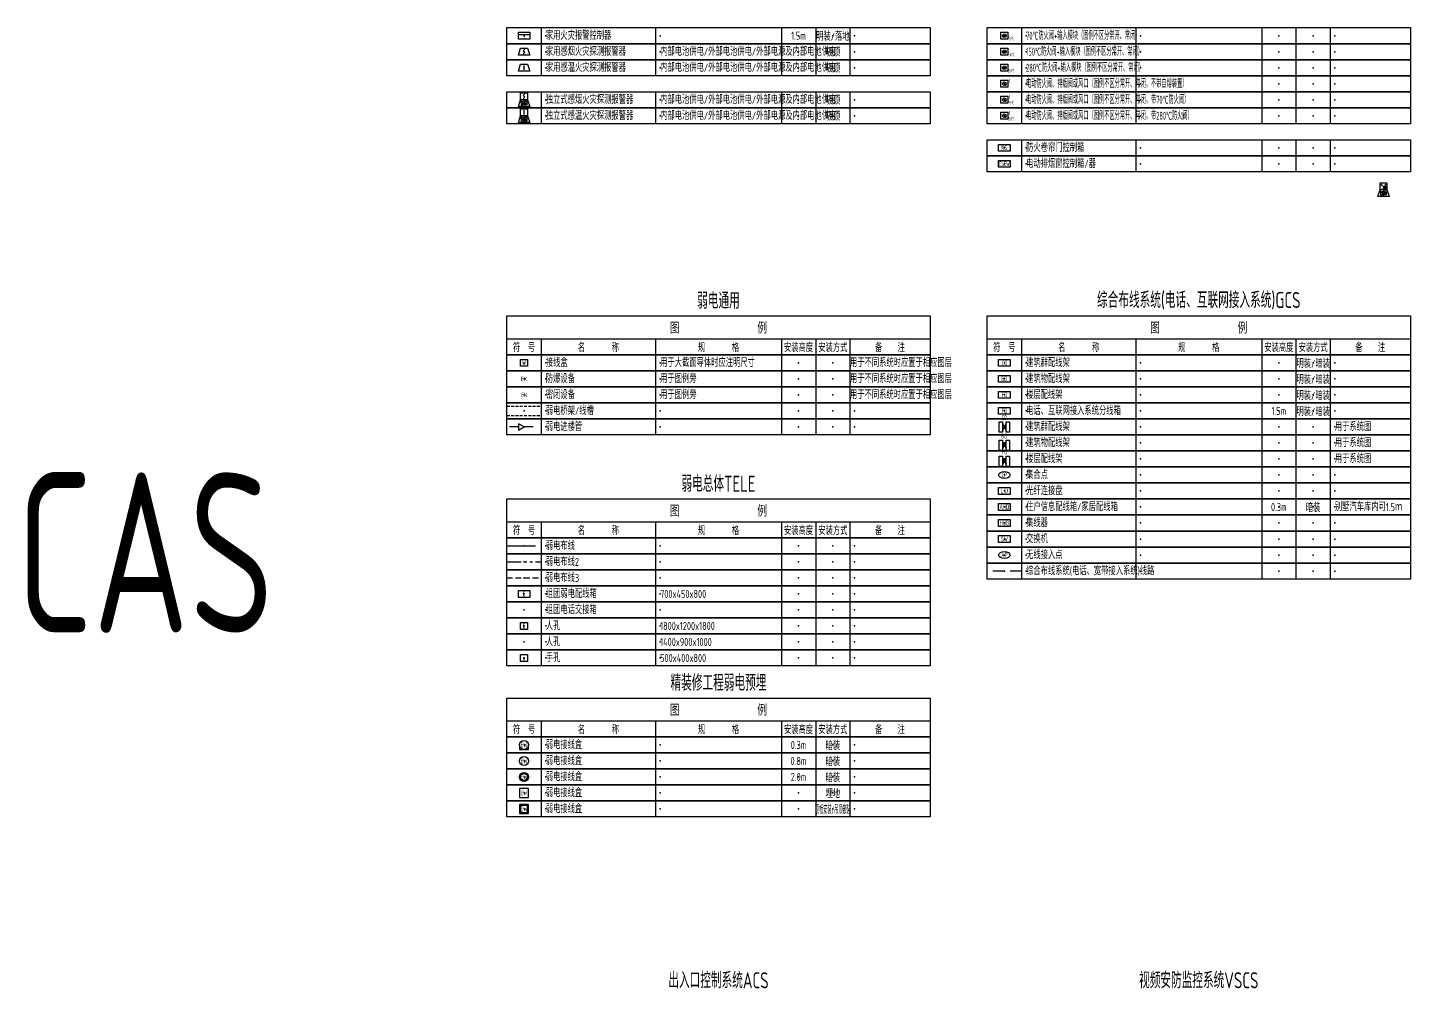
# Model space of a CAD drawing. Header units: millimetres. Extents: x -1582620 to 4754388, y -184455 to 3397362.
# Drawn here: x -713662 to -653207, y 23373 to 65362 of the extents above; entities that cross this region are included whole.
import ezdxf
from ezdxf.enums import TextEntityAlignment as Align

# ---------------------------------------------------------------- set-up
doc = ezdxf.new("R2010")
doc.units = ezdxf.units.MM
doc.header["$LTSCALE"] = 1000
doc.header["$MEASUREMENT"] = 0
for name, pattern in [('DASHED', [0.75, 0.5, -0.25]), ('HIDDEN', [0.375, 0.25, -0.125]), ('HIDDEN2', [0.1875, 0.125, -0.0625]), ('PHANTOM', [2.5, 1.25, -0.25, 0.25, -0.25, 0.25, -0.25]), ('PHANTOM2', [1.25, 0.625, -0.125, 0.125, -0.125, 0.125, -0.125])]:
    doc.linetypes.add(name, pattern=pattern)
for name, color, linetype in [('E-FAS-DEVC', 3, 'Continuous'), ('E-GCS-EQPM', 3, 'Continuous'), ('E-GCS-WIRE', 4, 'DASHED'), ('E-REQU-EMBD', 90, 'Continuous'), ('E-TELE-CMTB', 3, 'HIDDEN2'), ('E-TELE-DEVC', 3, 'Continuous'), ('E-TELE-EQPM', 3, 'Continuous'), ('E-TELE-WELL', 42, 'Continuous'), ('E-TELE-WIRE', 4, 'PHANTOM'), ('E-TELE-WIRE2', 4, 'PHANTOM2'), ('E-TELE-WIRE3', 4, 'HIDDEN'), ('E-UNIV-DIAG', 2, 'Continuous'), ('E-UNIV-EL', 140, 'Continuous'), ('E-UNIV-NOTE', 6, 'Continuous')]:
    doc.layers.add(name, color=color, linetype=linetype)
doc.styles.add('TH-STYLE3', font='tssdeng.shx', dxfattribs={"width": 0.65, "bigfont": 'tssdchn.shx'})

# ---------------------------------------------------------------- blocks, each defined once
blk = doc.blocks.new('E-BKTS2')
for p, q in [((0, 0), (185, 0)), ((0, -7), (0, 0)), ((185, 0), (185, -7)), ((185, -7), (0, -7))]:
    blk.add_line(p, q)
at = {"linetype": 'Continuous'}
for p, q in [((15, 0), (15, -7)), ((65, 0), (65, -7)), ((120, 0), (120, -7)), ((135, 0), (135, -7)), ((150, 0), (150, -7))]:
    blk.add_line(p, q, dxfattribs=at)
for p in [(7.5, -3.5), (17, -3.5), (67, -3.5), (127.5, -3.5), (142.5, -3.5), (152, -3.5)]:
    blk.add_point(p, dxfattribs=at)
blk = doc.blocks.new('E-BESITE01')
blk.add_lwpolyline([(-2.5, -1.5), (-2.5, 1.5), (2.5, 1.5), (2.5, -1.5)], close=True)
at = {"layer": 'E-UNIV-EL', "style": 'TH-STYLE3', "width": 0.7}
blk.add_attdef('BOX', text='', height=2, dxfattribs=at).set_placement((0, 0), align=Align.MIDDLE)
blk = doc.blocks.new('E-BESITE11')
blk.add_lwpolyline([(-1.5, -1.5), (-1.5, 1.5), (1.5, 1.5), (1.5, -1.5)], close=True)
at = {"layer": 'E-UNIV-EL', "style": 'TH-STYLE3', "width": 0.7}
blk.add_attdef('FUNCTION', text='', height=2, dxfattribs=at).set_placement((0, 0), align=Align.MIDDLE)
blk = doc.blocks.new('E-BESITE11-1')
blk.add_lwpolyline([(-1.5, -1.5), (-1.5, 1.5), (1.5, 1.5), (1.5, -1.5)], close=True)
at = {"layer": 'E-UNIV-EL', "style": 'TH-STYLE3', "width": 0.7}
blk.add_attdef('FUNCTION', text='', height=2, dxfattribs=at).set_placement((0, 0), align=Align.MIDDLE)
blk = doc.blocks.new('E-BKTS1')
blk.add_line((0, -10), (185, -10))
at = {"linetype": 'Continuous'}
for p, q in [((15, -10), (15, -17)), ((65, -10), (65, -17)), ((120, -10), (120, -17)), ((135, -10), (135, -17)), ((150, -10), (150, -17))]:
    blk.add_line(p, q, dxfattribs=at)
blk.add_lwpolyline([(0, 0), (185, 0), (185, -17), (0, -17)], close=True)
at = {"layer": 'E-UNIV-NOTE', "style": 'TH-STYLE3', "width": 0.7}
for s, height, p in [('图                例', 5, (92.5, -5)), ('安装高度', 3.5, (127.5, -13.5)), ('安装方式', 3.5, (142.5, -13.5))]:
    blk.add_text(s, height=height, dxfattribs=at).set_placement(p, align=Align.MIDDLE)
at = {"layer": 'E-UNIV-NOTE', "linetype": 'Continuous', "style": 'TH-STYLE3', "width": 0.7}
for s, p in [('符  号', (7.5, -13.5)), ('名       称', (40, -13.5)), ('规       格', (92.5, -13.5)), ('备    注', (167.5, -13.5))]:
    blk.add_text(s, height=3.5, dxfattribs=at).set_placement(p, align=Align.MIDDLE)
blk = doc.blocks.new('E-BTELE90')
blk.add_lwpolyline([(-2, 0), (-2, -2), (2, -2), (2, 0)])
blk.add_circle((0, 0), 2)
at = {"layer": 'E-UNIV-EL', "style": 'TH-STYLE3', "width": 0.7}
blk.add_attdef('SOCKET', text='', height=2, dxfattribs=at).set_placement((0, 0), align=Align.MIDDLE)
blk = doc.blocks.new('E-BTELE91')
blk.add_circle((0, 0), 2)
at = {"layer": 'E-UNIV-EL', "style": 'TH-STYLE3', "width": 0.7}
blk.add_attdef('SOCKET', text='', height=2, dxfattribs=at).set_placement((0, 0), align=Align.MIDDLE)
blk = doc.blocks.new('E-BTELE91-1')
blk.add_circle((0, 0), 2)
at = {"layer": 'E-UNIV-EL'}
blk.add_circle((0, 0), 1.5, dxfattribs=at)
at = {"layer": 'E-UNIV-EL', "style": 'TH-STYLE3', "width": 0.7}
blk.add_attdef('SOCKET', text='', height=2, dxfattribs=at).set_placement((0, 0), align=Align.MIDDLE)
blk = doc.blocks.new('E-BTELE91-2')
blk.add_lwpolyline([(-2, 2), (-2, -2), (2, -2), (2, 2)], close=True)
at = {"layer": 'E-UNIV-EL', "style": 'TH-STYLE3', "width": 0.6}
blk.add_attdef('SOCKET', text='', height=2, dxfattribs=at).set_placement((0, 0), align=Align.MIDDLE)
blk = doc.blocks.new('E-BTELE91-3')
blk.add_lwpolyline([(-2, 2), (-2, -2), (2, -2), (2, 2)], close=True)
at = {"layer": 'E-UNIV-EL'}
blk.add_lwpolyline([(-1.5, 1.5), (-1.5, -1.5), (1.5, -1.5), (1.5, 1.5)], close=True, dxfattribs=at)
at = {"layer": 'E-UNIV-EL', "style": 'TH-STYLE3', "width": 0.7}
blk.add_attdef('SOCKET', text='', height=2, dxfattribs=at).set_placement((0, 0), align=Align.MIDDLE)
blk = doc.blocks.new('E-BCABLE01')
for p, q in [((0, 0), (2, 0)), ((3.2, 0), (5.2, 0))]:
    blk.add_line(p, q)
blk.add_lwpolyline([(3.2, -0.69), (3.2, 0.69), (2, 0)], close=True)
blk = doc.blocks.new('E-BGC001')
blk.add_lwpolyline([(-2.5, -1.5), (-2.5, 1.5), (2.5, 1.5), (2.5, -1.5)], close=True)
at = {"layer": 'E-UNIV-EL', "style": 'TH-STYLE3', "width": 0.7}
blk.add_attdef('BOX', text='', height=2, dxfattribs=at).set_placement((0, 0), align=Align.MIDDLE)
blk = doc.blocks.new('E-BGC002')
blk.add_lwpolyline([(-2.5, -1.5), (-2.5, 1.5), (2.5, 1.5), (2.5, -1.5)], close=True)
at = {"layer": 'E-UNIV-EL', "style": 'TH-STYLE3', "width": 0.7}
blk.add_attdef('BOX', text='', height=2, dxfattribs=at).set_placement((0, 0), align=Align.MIDDLE)
blk = doc.blocks.new('E-BGC003')
blk.add_lwpolyline([(-2.5, -1.5), (-2.5, 1.5), (2.5, 1.5), (2.5, -1.5)], close=True)
at = {"layer": 'E-UNIV-EL', "style": 'TH-STYLE3', "width": 0.7}
blk.add_attdef('BOX', text='', height=2, dxfattribs=at).set_placement((0, 0), align=Align.MIDDLE)
blk = doc.blocks.new('E-BGC012')
for p, q in [((-0.75, 1.5), (0.75, -1.5)), ((0.75, 1.5), (-0.75, -1.5))]:
    blk.add_line(p, q)
for points in [[(-0.75, -2.25), (-2.25, -2.25), (-2.25, 2.25), (-0.75, 2.25)], [(2.25, -2.25), (0.75, -2.25), (0.75, 2.25), (2.25, 2.25)]]:
    blk.add_lwpolyline(points, close=True)
at = {"layer": 'E-UNIV-EL', "style": 'TH-STYLE3', "width": 0.7}
blk.add_attdef('BOX', text='', height=2, dxfattribs=at).set_placement((0, 4), align=Align.MIDDLE)
blk = doc.blocks.new('E-BGC013')
for p, q in [((-0.75, 1.5), (0.75, -1.5)), ((0.75, 1.5), (-0.75, -1.5))]:
    blk.add_line(p, q)
for points in [[(-0.75, -2.25), (-2.25, -2.25), (-2.25, 2.25), (-0.75, 2.25)], [(2.25, -2.25), (0.75, -2.25), (0.75, 2.25), (2.25, 2.25)]]:
    blk.add_lwpolyline(points, close=True)
at = {"layer": 'E-UNIV-EL', "style": 'TH-STYLE3', "width": 0.7}
blk.add_attdef('BOX', text='', height=2, dxfattribs=at).set_placement((0, 4), align=Align.MIDDLE)
blk = doc.blocks.new('E-BGC021')
blk.add_lwpolyline([(-2.5, -1.5), (-2.5, 1.5), (2.5, 1.5), (2.5, -1.5)], close=True)
at = {"layer": 'E-UNIV-EL', "style": 'TH-STYLE3', "width": 0.7}
blk.add_attdef('BOX', text='', height=2, dxfattribs=at).set_placement((0, 0), align=Align.MIDDLE)
blk = doc.blocks.new('E-BGC022')
blk.add_lwpolyline([(-2.5, -1.5), (-2.5, 1.5), (2.5, 1.5), (2.5, -1.5)], close=True)
at = {"layer": 'E-UNIV-EL', "style": 'TH-STYLE3', "width": 0.7}
blk.add_attdef('BOX', text='', height=2, dxfattribs=at).set_placement((0, 0), align=Align.MIDDLE)
blk = doc.blocks.new('E-BGC023')
blk.add_ellipse((0, 0), major_axis=(-2.5, 0), ratio=0.6)
at = {"layer": 'E-UNIV-EL', "style": 'TH-STYLE3', "width": 0.7}
blk.add_attdef('BOX', text='', height=2, dxfattribs=at).set_placement((0, 0), align=Align.MIDDLE)
blk = doc.blocks.new('E-BGC004')
blk.add_ellipse((0, 0), major_axis=(-2.5, 0), ratio=0.6)
at = {"layer": 'E-UNIV-EL', "style": 'TH-STYLE3', "width": 0.7}
blk.add_attdef('BOX', text='', height=2, dxfattribs=at).set_placement((0, 0), align=Align.MIDDLE)
blk = doc.blocks.new('E-BGC006')
blk.add_lwpolyline([(-2.5, -1.5), (-2.5, 1.5), (2.5, 1.5), (2.5, -1.5)], close=True)
at = {"layer": 'E-UNIV-EL', "style": 'TH-STYLE3', "width": 0.7}
blk.add_attdef('BOX', text='', height=2, dxfattribs=at).set_placement((0, 0), align=Align.MIDDLE)
blk = doc.blocks.new('E-BGC005')
blk.add_lwpolyline([(-2.5, -1.5), (-2.5, 1.5), (2.5, 1.5), (2.5, -1.5)], close=True)
at = {"layer": 'E-UNIV-EL', "style": 'TH-STYLE3', "width": 0.7}
blk.add_attdef('BOX', text='', height=2, dxfattribs=at).set_placement((0, 0), align=Align.MIDDLE)
blk = doc.blocks.new('E-BS001')
blk.add_lwpolyline([(-1.5, -1.5), (-1.5, 1.5), (1.5, 1.5), (1.5, -1.5)], close=True)
at = {"layer": 'E-UNIV-EL', "style": 'TH-STYLE3', "width": 0.7}
blk.add_attdef('SOCKET', text='', height=2, dxfattribs=at).set_placement((0, 0), align=Align.MIDDLE)
blk = doc.blocks.new('E-BGC011')
for p, q in [((-0.75, 1.5), (0.75, -1.5)), ((0.75, 1.5), (-0.75, -1.5))]:
    blk.add_line(p, q)
for points in [[(-0.75, -2.25), (-2.25, -2.25), (-2.25, 2.25), (-0.75, 2.25)], [(2.25, -2.25), (0.75, -2.25), (0.75, 2.25), (2.25, 2.25)]]:
    blk.add_lwpolyline(points, close=True)
at = {"layer": 'E-UNIV-EL', "style": 'TH-STYLE3', "width": 0.7}
blk.add_attdef('BOX', text='', height=2, dxfattribs=at).set_placement((0, 4), align=Align.MIDDLE)
blk = doc.blocks.new('E-BFAS810')
blk.add_lwpolyline([(-2.5, -1.5), (-2.5, 1.5), (2.5, 1.5), (2.5, -1.5)], close=True)
at = {"layer": 'E-UNIV-EL', "style": 'TH-STYLE3', "width": 0.7}
blk.add_attdef('BOX', text='', height=2, dxfattribs=at).set_placement((0, 0), align=Align.MIDDLE)
blk = doc.blocks.new('E-BFAS711')
blk.add_lwpolyline([(-1.5, -1.5), (-1.5, 1.5), (1.5, 1.5), (1.5, -1.5)], close=True)
at = {"layer": 'E-UNIV-EL'}
blk.add_line((1, 0), (-1, 0), dxfattribs=at)
blk.add_circle((0, 0), 0.8, dxfattribs=at)
at = {"layer": 'E-UNIV-EL', "style": 'TH-STYLE3', "width": 0.5}
blk.add_attdef('F', text='', height=1.5, dxfattribs=at).set_placement((3, -1.25), align=Align.MIDDLE)
blk = doc.blocks.new('E-BFAS712')
blk.add_lwpolyline([(-1.5, -1.5), (-1.5, 1.5), (1.5, 1.5), (1.5, -1.5)], close=True)
at = {"layer": 'E-UNIV-EL'}
blk.add_line((1, 0), (-1, 0), dxfattribs=at)
blk.add_circle((0, 0), 0.8, dxfattribs=at)
at = {"layer": 'E-UNIV-EL', "style": 'TH-STYLE3', "width": 0.5}
blk.add_attdef('F', text='', height=1.5, dxfattribs=at).set_placement((3, -1.25), align=Align.MIDDLE)
blk = doc.blocks.new('E-BFAS730')
blk.add_lwpolyline([(-1.5, -1.5), (-1.5, 1.5), (1.5, 1.5), (1.5, -1.5)], close=True)
at = {"layer": 'E-UNIV-EL'}
blk.add_line((-0.71, 0.71), (0.71, -0.71), dxfattribs=at)
blk.add_circle((0, 0), 0.8, dxfattribs=at)
at = {"layer": 'E-UNIV-EL', "style": 'TH-STYLE3', "width": 0.5}
blk.add_attdef('F', text='', height=1.5, dxfattribs=at).set_placement((2.25, 1.25), align=Align.MIDDLE)
blk = doc.blocks.new('E-BFAS731')
blk.add_lwpolyline([(-1.5, -1.5), (-1.5, 1.5), (1.5, 1.5), (1.5, -1.5)], close=True)
at = {"layer": 'E-UNIV-EL'}
blk.add_line((-0.71, 0.71), (0.71, -0.71), dxfattribs=at)
blk.add_circle((0, 0), 0.8, dxfattribs=at)
at = {"layer": 'E-UNIV-EL', "style": 'TH-STYLE3', "width": 0.5}
for p in [(2.25, 1.25), (3, -1.25)]:
    blk.add_attdef('F', text='', height=1.5, dxfattribs=at).set_placement(p, align=Align.MIDDLE)
blk = doc.blocks.new('E-BFAS732')
blk.add_lwpolyline([(-1.5, -1.5), (-1.5, 1.5), (1.5, 1.5), (1.5, -1.5)], close=True)
at = {"layer": 'E-UNIV-EL'}
blk.add_line((-0.71, 0.71), (0.71, -0.71), dxfattribs=at)
blk.add_circle((0, 0), 0.8, dxfattribs=at)
at = {"layer": 'E-UNIV-EL', "style": 'TH-STYLE3', "width": 0.5}
for p in [(2.25, 1.25), (3, -1.25)]:
    blk.add_attdef('F', text='', height=1.5, dxfattribs=at).set_placement(p, align=Align.MIDDLE)
blk = doc.blocks.new('E-BFAS713')
blk.add_lwpolyline([(-1.5, -1.5), (-1.5, 1.5), (1.5, 1.5), (1.5, -1.5)], close=True)
at = {"layer": 'E-UNIV-EL'}
blk.add_line((1, 0), (-1, 0), dxfattribs=at)
blk.add_circle((0, 0), 0.8, dxfattribs=at)
at = {"layer": 'E-UNIV-EL', "style": 'TH-STYLE3', "width": 0.5}
blk.add_attdef('F', text='', height=1.5, dxfattribs=at).set_placement((3, -1.25), align=Align.MIDDLE)
blk = doc.blocks.new('E-BFAS060')
blk.add_lwpolyline([(-2.5, -1.5), (-2.5, 1.5), (2.5, 1.5), (2.5, -1.5)], close=True)
at = {"layer": 'E-UNIV-EL'}
blk.add_line((-2.5, 0.5), (2.5, 0.5), dxfattribs=at)
at = {"layer": 'E-UNIV-EL', "style": 'TH-STYLE3', "width": 0.7}
blk.add_attdef('F', text='', height=1.5, dxfattribs=at).set_placement((0, -0.5), align=Align.MIDDLE)
blk = doc.blocks.new('E-BFAS114')
blk.add_lwpolyline([(-2.5, -1.5), (-1.5, 1.5), (1.5, 1.5), (2.5, -1.5)], close=True)
at = {"layer": 'E-UNIV-EL'}
blk.add_lwpolyline([(0.35, 1.06), (-0.35, 0.35), (0.35, -0.35), (-0.35, -1.06)], dxfattribs=at)
blk = doc.blocks.new('E-BFAS124')
blk.add_lwpolyline([(-2.5, -1.5), (-1.5, 1.5), (1.5, 1.5), (2.5, -1.5)], close=True)
at = {"layer": 'E-UNIV-EL'}
blk.add_line((0, -1), (0, 1), dxfattribs=at)
at = {"layer": 'E-UNIV-EL', "const_width": 0.25}
blk.add_lwpolyline([(-0.125, -0.75, 1), (0.125, -0.75, 1)], format="xyb", close=True, dxfattribs=at)
blk = doc.blocks.new('E-BFAS115')
for points in [[(-2.5, -3), (-1.5, 0), (1.5, 0), (2.5, -3)], [(-1.5, 0), (-1.5, 3), (1.5, 3), (1.5, 0)]]:
    blk.add_lwpolyline(points, close=True)
at = {"layer": 'E-UNIV-EL'}
for p, q in [((0, 0), (0, -3)), ((-1.56, -0.5), (-0.24, -0.9)), ((-1.1, -1.5), (-1.56, -0.5)), ((-0.5, -1.5), (-1.3, -1.5)), ((-1.3, -1.5), (-1.3, -2.3)), ((-1.3, -2.3), (-0.5, -2.3)), ((-0.7, -1.5), (-0.24, -0.9)), ((-0.5, -1.5), (-0.5, -2.3)), ((0.6, -1.4), (0.6, -2.3)), ((1.2, -2.3), (0.6, -2.3)), ((1.2, -1.4), (1.2, -2.3))]:
    blk.add_line(p, q, dxfattribs=at)
blk.add_lwpolyline([(0.35, 2.56), (-0.35, 1.85), (0.35, 1.15), (-0.35, 0.44)], dxfattribs=at)
blk.add_circle((0.9, -1), 0.5, dxfattribs=at)
blk = doc.blocks.new('E-BFAS125')
for points in [[(-2.5, -3), (-1.5, 0), (1.5, 0), (2.5, -3)], [(-1.5, 0), (-1.5, 3), (1.5, 3), (1.5, 0)]]:
    blk.add_lwpolyline(points, close=True)
at = {"layer": 'E-UNIV-EL'}
for p, q in [((0, 0.5), (0, 2.5)), ((0, 0), (0, -3)), ((-1.56, -0.5), (-0.24, -0.9)), ((-1.1, -1.5), (-1.56, -0.5)), ((-0.5, -1.5), (-1.3, -1.5)), ((-1.3, -1.5), (-1.3, -2.3)), ((-1.3, -2.3), (-0.5, -2.3)), ((-0.7, -1.5), (-0.24, -0.9)), ((-0.5, -1.5), (-0.5, -2.3)), ((0.6, -1.4), (0.6, -2.3)), ((1.2, -2.3), (0.6, -2.3)), ((1.2, -1.4), (1.2, -2.3))]:
    blk.add_line(p, q, dxfattribs=at)
at = {"layer": 'E-UNIV-EL', "const_width": 0.25}
blk.add_lwpolyline([(-0.12, 0.75, 1), (0.12, 0.75, 1)], format="xyb", close=True, dxfattribs=at)
at = {"layer": 'E-UNIV-EL'}
blk.add_circle((0.9, -1), 0.5, dxfattribs=at)
blk = doc.blocks.new('E-BFAS330')
blk.add_lwpolyline([(-2.5, -1.5), (-1.5, 1.5), (1.5, 1.5), (2.5, -1.5)], close=True)
at = {"layer": 'E-UNIV-EL'}
for p, q in [((-1.56, 1), (-0.24, 0.6)), ((-1.1, 0), (-1.56, 1)), ((-0.5, 0), (-1.3, 0)), ((-1.3, 0), (-1.3, -0.8)), ((-0.7, 0), (-0.24, 0.6)), ((-0.5, 0), (-0.5, -0.8)), ((0, 1.5), (0, -1.5)), ((0.6, 0.1), (0.6, -0.8)), ((1.2, 0.1), (1.2, -0.8)), ((-1.3, -0.8), (-0.5, -0.8)), ((1.2, -0.8), (0.6, -0.8))]:
    blk.add_line(p, q, dxfattribs=at)
blk.add_circle((0.9, 0.5), 0.5, dxfattribs=at)
blk = doc.blocks.new('E-BFAS212')
blk.add_lwpolyline([(-1.5, -1.5), (-1.5, 1.5), (1.5, 1.5), (1.5, -1.5)], close=True)
at = {"layer": 'E-UNIV-EL'}
blk.add_line((0, 0), (0, -1), dxfattribs=at)
for radius in [0.5, 0.25]:
    blk.add_circle((0.75, -0.5), radius, dxfattribs=at)
blk.add_arc((0, 1), 1, 180, 0, dxfattribs=at)
blk = doc.blocks.new('E-BFAS820')
blk.add_lwpolyline([(-2.5, -1.5), (-2.5, 1.5), (2.5, 1.5), (2.5, -1.5)], close=True)
at = {"layer": 'E-UNIV-EL', "style": 'TH-STYLE3', "width": 0.6}
blk.add_attdef('BOX', text='', height=2, dxfattribs=at).set_placement((0, 0), align=Align.MIDDLE)

msp = doc.modelspace()

# ---------------------------------------------------------------- linework, layer by layer
at = {"layer": 'E-GCS-WIRE'}
msp.add_line((-670206.67, 41611.98), (-671706.67, 41611.98), dxfattribs=at)
at = {"layer": 'E-TELE-CMTB'}
for p, q in [((-692706.67, 48811.98), (-691206.67, 48811.98)), ((-692706.67, 48411.98), (-691206.67, 48411.98))]:
    msp.add_line(p, q, dxfattribs=at)
at = {"layer": 'E-TELE-WIRE'}
msp.add_line((-692706.67, 42711.98), (-691206.67, 42711.98), dxfattribs=at)
at = {"layer": 'E-TELE-WIRE2'}
msp.add_line((-692706.67, 42011.98), (-691206.67, 42011.98), dxfattribs=at)
at = {"layer": 'E-TELE-WIRE3'}
msp.add_line((-692706.67, 41311.98), (-691206.67, 41311.98), dxfattribs=at)

# ---------------------------------------------------------------- block references
at = {"layer": 'E-FAS-DEVC', "xscale": 100, "yscale": 100, "zscale": 100}
for name, p, values in [('E-BFAS060', (-691956.67, 65011.98), {'F': 'H'}), ('E-BFAS711', (-670956.67, 65011.98), {'F': '70℃'}), ('E-BFAS713', (-670956.67, 64311.98), {'F': '150℃'}), ('E-BFAS712', (-670956.67, 63611.98), {'F': '280℃'}), ('E-BFAS730', (-670956.67, 62911.98), {'F': 'E'}), ('E-BFAS810', (-670956.67, 60111.98), {'BOX': 'RS'}), ('E-BFAS820', (-670956.67, 59411.98), {'BOX': 'ESEW'})]:
    msp.add_blockref(name, p, dxfattribs=at).add_auto_attribs(values)
for name, p in [('E-BFAS114', (-691956.67, 64311.98)), ('E-BFAS124', (-691956.67, 63611.98)), ('E-BFAS115', (-691956.67, 62211.98)), ('E-BFAS125', (-691956.67, 61511.98)), ('E-BFAS330', (-654381.23, 58135.89)), ('E-BFAS212', (-654381.23, 58435.89))]:
    msp.add_blockref(name, p, dxfattribs=at)
at = {"layer": 'E-FAS-DEVC'}
ref = msp.add_blockref('E-BFAS731', (-670956.67, 62211.98), dxfattribs=dict(at, xscale=100, yscale=100, zscale=100))
ref.add_attrib('F', 'E', dxfattribs={"layer": 'E-UNIV-EL', "height": 150, "style": 'TH-STYLE3', "width": 0.5}).set_placement((-670731.67, 62336.98), align=Align.MIDDLE)
ref.add_attrib('F', '70℃', dxfattribs={"layer": 'E-UNIV-EL', "height": 150, "style": 'TH-STYLE3', "width": 0.5}).set_placement((-670656.67, 62086.98), align=Align.MIDDLE)
ref = msp.add_blockref('E-BFAS732', (-670956.67, 61511.98), dxfattribs=dict(at, xscale=100, yscale=100, zscale=100))
ref.add_attrib('F', '280℃', dxfattribs={"layer": 'E-UNIV-EL', "height": 150, "style": 'TH-STYLE3', "width": 0.5}).set_placement((-670656.67, 61386.98), align=Align.MIDDLE)
ref.add_attrib('F', 'E', dxfattribs={"layer": 'E-UNIV-EL', "height": 150, "style": 'TH-STYLE3', "width": 0.5}).set_placement((-670731.67, 61636.98), align=Align.MIDDLE)
at = {"layer": 'E-GCS-EQPM', "xscale": 100, "yscale": 100, "zscale": 100}
for name, p, values in [('E-BGC001', (-670956.67, 50711.98), {'BOX': 'CD'}), ('E-BGC002', (-670956.67, 50011.98), {'BOX': 'BD'}), ('E-BGC003', (-670956.67, 49311.98), {'BOX': 'FD'}), ('E-BGC003', (-670956.67, 48611.98), {'BOX': 'FD'}), ('E-BGC011', (-670956.67, 47911.98), {'BOX': 'CD'}), ('E-BGC012', (-670956.67, 47111.98), {'BOX': 'BD'}), ('E-BGC013', (-670956.67, 46411.98), {'BOX': 'FD'}), ('E-BGC004', (-670956.67, 45811.98), {'BOX': 'CP'}), ('E-BGC005', (-670956.67, 45111.98), {'BOX': 'LIU'}), ('E-BGC006', (-670956.67, 44411.98), {'BOX': 'AHD'}), ('E-BGC021', (-670956.67, 43711.98), {'BOX': 'HUB'}), ('E-BGC022', (-670956.67, 43011.98), {'BOX': 'SW'}), ('E-BGC023', (-670956.67, 42311.98), {'BOX': 'AP'})]:
    msp.add_blockref(name, p, dxfattribs=at).add_auto_attribs(values)
at = {"layer": 'E-REQU-EMBD', "xscale": 200, "yscale": 200, "zscale": 200, "rotation": 180}
msp.add_blockref('E-BCABLE01', (-691556.67, 47911.98), dxfattribs=at)
at = {"layer": 'E-TELE-DEVC', "xscale": 100, "yscale": 100, "zscale": 100}
for name, p, values in [('E-BS001', (-691956.67, 50711.98), {'SOCKET': 'W'}), ('E-BTELE90', (-691956.67, 34011.98), {'SOCKET': 'EW'}), ('E-BTELE91', (-691956.67, 33311.98), {'SOCKET': 'EW'}), ('E-BTELE91-1', (-691956.67, 32611.98), {'SOCKET': 'EW'}), ('E-BTELE91-2', (-691956.67, 31911.98), {'SOCKET': 'EW'}), ('E-BTELE91-3', (-691956.67, 31211.98), {'SOCKET': 'EW'})]:
    msp.add_blockref(name, p, dxfattribs=at).add_auto_attribs(values)
at = {"layer": 'E-TELE-EQPM', "xscale": 100, "yscale": 100, "zscale": 100}
msp.add_blockref('E-BESITE01', (-691956.67, 40611.98), dxfattribs=at).add_auto_attribs({'BOX': 'E'})
at = {"layer": 'E-TELE-WELL', "xscale": 100, "yscale": 100, "zscale": 100}
for name, p, values in [('E-BESITE11', (-691956.67, 39211.98), {'FUNCTION': 'E'}), ('E-BESITE11-1', (-691956.67, 37811.98), {'FUNCTION': 'e'})]:
    msp.add_blockref(name, p, dxfattribs=at).add_auto_attribs(values)
at = {"layer": 'E-UNIV-DIAG', "xscale": 100, "yscale": 100, "zscale": 100}
for name, p in [('E-BKTS2', (-692706.67, 65361.98)), ('E-BKTS2', (-671706.67, 65361.98)), ('E-BKTS2', (-692706.67, 64661.98)), ('E-BKTS2', (-671706.67, 64661.98)), ('E-BKTS2', (-692706.67, 63961.98)), ('E-BKTS2', (-671706.67, 63961.98)), ('E-BKTS2', (-671706.67, 63261.98)), ('E-BKTS2', (-692706.67, 62561.98)), ('E-BKTS2', (-671706.67, 62561.98)), ('E-BKTS2', (-692706.67, 61861.98)), ('E-BKTS2', (-671706.67, 61861.98)), ('E-BKTS2', (-671706.67, 60461.98)), ('E-BKTS2', (-671706.67, 59761.98)), ('E-BKTS1', (-692706.67, 52761.98)), ('E-BKTS1', (-671706.67, 52761.98)), ('E-BKTS2', (-692706.67, 51061.98)), ('E-BKTS2', (-671706.67, 51061.98)), ('E-BKTS2', (-692706.67, 50361.98)), ('E-BKTS2', (-671706.67, 50361.98)), ('E-BKTS2', (-692706.67, 49661.98)), ('E-BKTS2', (-671706.67, 49661.98)), ('E-BKTS2', (-692706.67, 48961.98)), ('E-BKTS2', (-671706.67, 48961.98)), ('E-BKTS2', (-692706.67, 48261.98)), ('E-BKTS2', (-671706.67, 48261.98)), ('E-BKTS2', (-671706.67, 47561.98)), ('E-BKTS2', (-671706.67, 46861.98)), ('E-BKTS2', (-671706.67, 46161.98)), ('E-BKTS2', (-671706.67, 45461.98)), ('E-BKTS1', (-692706.67, 44761.98)), ('E-BKTS2', (-671706.67, 44761.98)), ('E-BKTS2', (-671706.67, 44061.98)), ('E-BKTS2', (-692706.67, 43061.98)), ('E-BKTS2', (-671706.67, 43361.98)), ('E-BKTS2', (-692706.67, 42361.98)), ('E-BKTS2', (-671706.67, 42661.98)), ('E-BKTS2', (-671706.67, 41961.98)), ('E-BKTS2', (-692706.67, 41661.98)), ('E-BKTS2', (-692706.67, 40961.98)), ('E-BKTS2', (-692706.67, 40261.98)), ('E-BKTS2', (-692706.67, 39561.98)), ('E-BKTS2', (-692706.67, 38861.98)), ('E-BKTS2', (-692706.67, 38161.98)), ('E-BKTS1', (-692706.67, 36061.98)), ('E-BKTS2', (-692706.67, 34361.98)), ('E-BKTS2', (-692706.67, 33661.98)), ('E-BKTS2', (-692706.67, 32961.98)), ('E-BKTS2', (-692706.67, 32261.98)), ('E-BKTS2', (-692706.67, 31561.98))]:
    msp.add_blockref(name, p, dxfattribs=at)

# ---------------------------------------------------------------- texts
at = {"layer": 'E-TELE-DEVC', "style": 'TH-STYLE3', "width": 0.7}
for s, p in [('EX', (-691956.67, 50011.98)), ('EN', (-691956.67, 49311.98))]:
    msp.add_text(s, height=200, dxfattribs=at).set_placement(p, align=Align.MIDDLE)
at = {"layer": 'E-UNIV-NOTE', "linetype": 'Continuous', "style": 'TH-STYLE3', "width": 0.7}
for s, p in [('家用火灾报警控制器', (-691006.67, 65011.98)), ('内部电池供电/外部电池供电/外部电源及内部电池供电', (-686006.67, 64311.98)), ('内部电池供电/外部电池供电/外部电源及内部电池供电', (-686006.67, 63611.98)), ('内部电池供电/外部电池供电/外部电源及内部电池供电', (-686006.67, 62211.98)), ('内部电池供电/外部电池供电/外部电源及内部电池供电', (-686006.67, 61511.98)), ('建筑群配线架', (-670006.67, 50711.98)), ('建筑物配线架', (-670006.67, 50011.98)), ('楼层配线架', (-670006.67, 49311.98)), ('电话、互联网接入系统分线箱', (-670006.67, 48611.98)), ('建筑群配线架', (-670006.67, 47911.98)), ('建筑物配线架', (-670006.67, 47211.98)), ('楼层配线架', (-670006.67, 46511.98)), ('集合点', (-670006.67, 45811.98)), ('光纤连接盘', (-670006.67, 45111.98)), ('住户信息配线箱/家居配线箱', (-670006.67, 44411.98)), ('集线器', (-670006.67, 43711.98)), ('交换机', (-670006.67, 43011.98)), ('无线接入点', (-670006.67, 42311.98)), ('弱电接线盒', (-691006.67, 34011.98)), ('弱电接线盒', (-691006.67, 33311.98)), ('弱电接线盒', (-691006.67, 32611.98)), ('弱电接线盒', (-691006.67, 31911.98)), ('弱电接线盒', (-691006.67, 31211.98))]:
    msp.add_text(s, height=350, dxfattribs=at).set_placement(p, align=Align.MIDDLE_LEFT)
at = {"layer": 'E-UNIV-NOTE', "style": 'TH-STYLE3'}
for s, height, width, p in [('1.5m', 350, 0.7, (-679956.67, 65011.98)), ('明装/落地', 350, 0.7, (-678456.67, 65011.98)), ('吸顶', 350, 0.7, (-678456.67, 64311.98)), ('吸顶', 350, 0.7, (-678456.67, 63611.98)), ('吸顶', 350, 0.7, (-678456.67, 62211.98)), ('吸顶', 350, 0.7, (-678456.67, 61511.98)), ('弱电通用', 700, 0.7, (-683456.67, 53461.98)), ('综合布线系统(电话、互联网接入系统)GCS', 700, 0.7, (-662456.67, 53461.98)), ('明装/暗装', 350, 0.7, (-657456.67, 50711.98)), ('明装/暗装', 350, 0.7, (-657456.67, 50011.98)), ('明装/暗装', 350, 0.7, (-657456.67, 49311.98)), ('1.5m', 350, 0.7, (-658956.67, 48611.98)), ('明装/暗装', 350, 0.7, (-657456.67, 48611.98)), ('CAS', 7000, 0.7, (-708536, 42429.47)), ('弱电总体TELE', 700, 0.7, (-683456.67, 45461.98)), ('0.3m', 350, 0.7, (-658956.67, 44411.98)), ('暗装', 350, 0.7, (-657456.67, 44411.98)), ('精装修工程弱电预埋', 700, 0.7, (-683456.67, 36761.98)), ('0.3m', 350, 0.7, (-679956.67, 34011.98)), ('暗装', 350, 0.7, (-678456.67, 34011.98)), ('0.8m', 350, 0.7, (-679956.67, 33311.98)), ('暗装', 350, 0.7, (-678456.67, 33311.98)), ('2.0m', 350, 0.7, (-679956.67, 32611.98)), ('暗装', 350, 0.7, (-678456.67, 32611.98)), ('埋地', 350, 0.7, (-678456.67, 31911.98)), ('顶板安装/吊顶嵌装', 350, 0.4, (-678456.67, 31211.98)), ('出入口控制系统ACS', 700, 0.7, (-683456.67, 23761.98)), ('视频安防监控系统VSCS', 700, 0.7, (-662456.67, 23761.98))]:
    msp.add_text(s, height=height, dxfattribs=dict(at, width=width)).set_placement(p, align=Align.MIDDLE)
for s, width, p in [('70℃防火阀+输入模块（图例不区分常开、常闭）', 0.5, (-670006.67, 65011.98)), ('家用感烟火灾探测报警器', 0.7, (-691006.67, 64311.98)), ('150℃防火阀+输入模块（图例不区分常开、常闭）', 0.5, (-670006.67, 64311.98)), ('家用感温火灾探测报警器', 0.7, (-691006.67, 63611.98)), ('280℃防火阀+输入模块（图例不区分常开、常闭）', 0.5, (-670006.67, 63611.98)), ('电动防火阀、排烟阀或风口（图例不区分常开、常闭，不带自熔装置）', 0.5, (-670006.67, 62911.98)), ('独立式感烟火灾探测报警器', 0.7, (-691006.67, 62211.98)), ('电动防火阀、排烟阀或风口（图例不区分常开、常闭，带70℃防火阀）', 0.5, (-670006.67, 62211.98)), ('独立式感温火灾探测报警器', 0.7, (-691006.67, 61511.98)), ('电动防火阀、排烟阀或风口（图例不区分常开、常闭，带280℃防火阀）', 0.5, (-670006.67, 61511.98)), ('防火卷帘门控制箱', 0.7, (-670006.67, 60111.98)), ('电动排烟窗控制箱/器', 0.7, (-670006.67, 59411.98)), ('接线盒', 0.7, (-691006.67, 50711.98)), ('防爆设备', 0.7, (-691006.67, 50011.98)), ('密闭设备', 0.7, (-691006.67, 49311.98)), ('弱电桥架/线槽', 0.7, (-691006.67, 48611.98)), ('弱电进楼管', 0.7, (-691006.67, 47911.98)), ('用于系统图', 0.7, (-656506.67, 47911.98)), ('用于系统图', 0.7, (-656506.67, 47211.98)), ('用于系统图', 0.7, (-656506.67, 46511.98)), ('别墅汽车库内可1.5ｍ', 0.7, (-656506.67, 44411.98)), ('弱电布线', 0.7, (-691006.67, 42711.98)), ('弱电布线2', 0.7, (-691006.67, 42011.98)), ('综合布线系统(电话、宽带接入系统)线路', 0.7, (-670006.67, 41611.98)), ('弱电布线3', 0.7, (-691006.67, 41311.98)), ('组团弱电配线箱', 0.7, (-691006.67, 40611.98)), ('700x450x800', 0.7, (-686006.67, 40611.98)), ('组团电话交接箱', 0.7, (-691006.67, 39911.98)), ('人孔', 0.7, (-691006.67, 39211.98)), ('1800x1200x1800', 0.7, (-686006.67, 39211.98)), ('人孔', 0.7, (-691006.67, 38511.98)), ('1400x900x1000', 0.7, (-686006.67, 38511.98)), ('手孔', 0.7, (-691006.67, 37811.98)), ('500x400x800', 0.7, (-686006.67, 37811.98))]:
    msp.add_text(s, height=350, dxfattribs=dict(at, width=width)).set_placement(p, align=Align.MIDDLE_LEFT)
at = {"layer": 'E-UNIV-NOTE', "color": 1, "style": 'TH-STYLE3', "width": 0.7}
for s, p in [('用于大截面导体时应注明尺寸', (-686006.67, 50711.98)), ('用于不同系统时应置于相应图层', (-677706.67, 50711.98)), ('用于图例旁', (-686006.67, 50011.98)), ('用于不同系统时应置于相应图层', (-677706.67, 50011.98)), ('用于图例旁', (-686006.67, 49311.98)), ('用于不同系统时应置于相应图层', (-677706.67, 49311.98))]:
    msp.add_text(s, height=350, dxfattribs=at).set_placement(p, align=Align.MIDDLE_LEFT)

doc.saveas('drawing.dxf')
